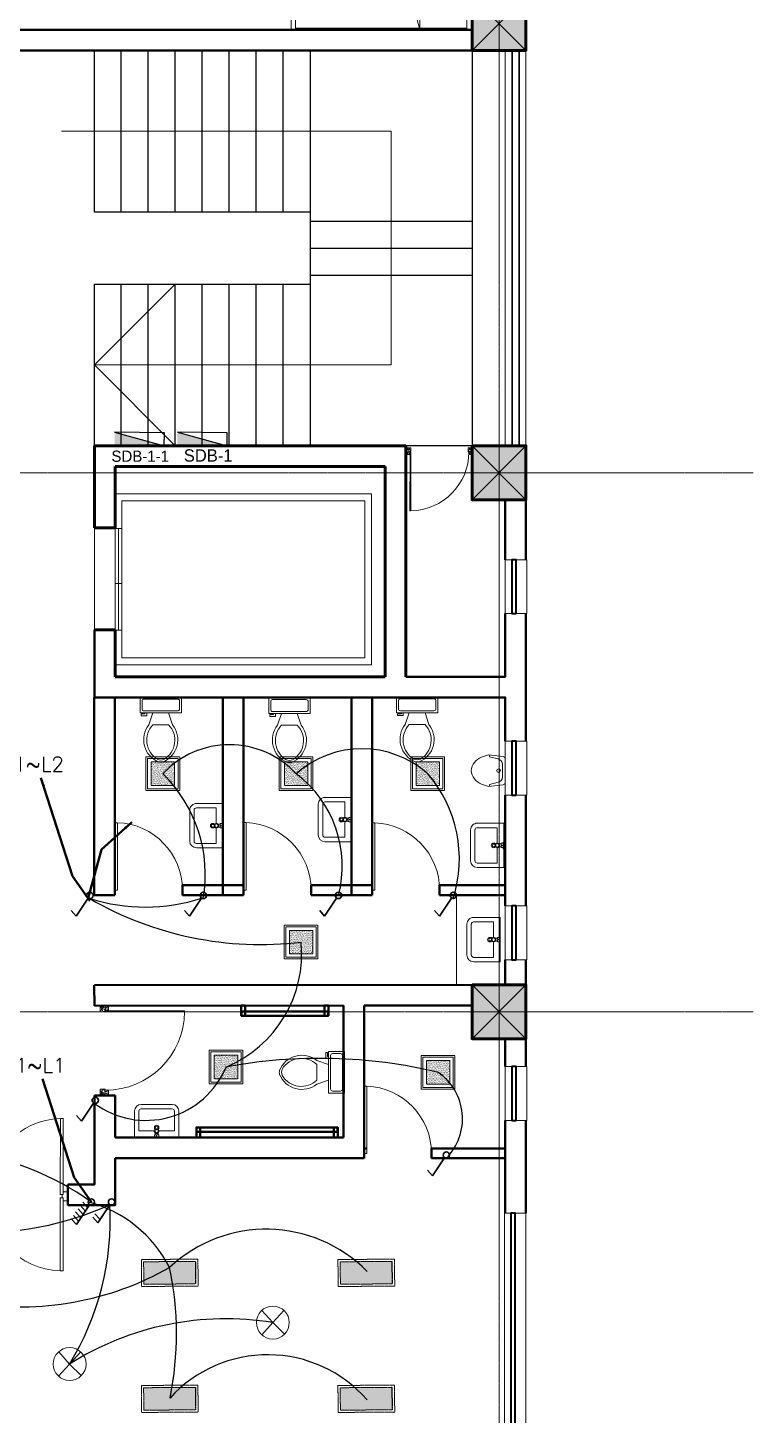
# Model space of a CAD drawing. Header units: millimetres. Extents: x 2402294 to 3337895, y 3394997 to 3969149.
# Drawn here: x 2539999 to 2548066, y 3877458 to 3892899 of the extents above; entities that cross this region are included whole.
import ezdxf

# ---------------------------------------------------------------- set-up
doc = ezdxf.new("R2010")
doc.units = ezdxf.units.MM
doc.header["$MEASUREMENT"] = 0
doc.linetypes.add('CENTER', pattern=[2, 1.25, -0.25, 0.25, -0.25])
doc.linetypes.add('DASHED', pattern=[0.75, 0.5, -0.25])
for name, color, linetype, lineweight in [('0newfurnture', 30, 'Continuous', 15), ('4 DB BOXES', 3, 'Continuous', 25), ('5 DB BOXES', 3, 'Continuous', 25), ('centreline', 52, 'CENTER', 5), ('Column-0.5', 14, 'Continuous', 50), ('conduit Light & fan City', 30, 'Continuous', 5), ('door', 41, 'Continuous', 5), ('Door Opening-0.09', 253, 'Continuous', 9), ('furniture', 34, 'Continuous', 15), ('Furniture Hospital-0.09', 44, 'Continuous', 9), ('Hatch', 9, 'Continuous', 9), ('hidden lines', 205, 'DASHED', 5), ('Sill Level', 140, 'Continuous', 20), ('stairs', 6, 'Continuous', 25), ('Switches', 173, 'Continuous', 15), ('WALL 0.2', 7, 'Continuous', 20), ('wall 0.4', 7, 'Continuous', 40), ('Wall-0.5', 7, 'Continuous', 50), ('WINDOW', 152, 'Continuous', 30), ('Windows Plan', 152, 'Continuous', 35)]:
    doc.layers.add(name, color=color, linetype=linetype, lineweight=lineweight)
for name, color, linetype in [('1 x 4 recessed', 80, 'CENTER'), ('2 x 11 recessed', 60, 'CENTER'), ('ceilling fan', 3, 'Continuous'), ('emergencylight', 1, 'Continuous'), ('wire powered ups', 3, 'Continuous'), ('Wires', 1, 'Continuous')]:
    doc.layers.add(name, color=color, linetype=linetype)
doc.styles.add('arial.', font='arial.ttf')
doc.styles.add('romans', font='romans.shx')
doc.styles.get("Standard").update_dxf_attribs({"font": 'arial.ttf'})
doc.dimstyles.get("Standard").update_dxf_attribs({"dimtxt": 500, "dimasz": 100, "dimexe": 100, "dimexo": 200, "dimgap": 0.09, "dimtad": 0, "dimtoh": 1, "dimdec": 0, "dimzin": 0, "dimdsep": 46, "dimtxsty": 'Standard', "dimblk": 'DOT', "dimcen": 0, "dimclrd": 256, "dimclre": 256, "dimclrt": 256, "dimadec": 0, "dimazin": 0, "dimtfac": 1, "dimtdec": 0, "dimtofl": 0, "dimtmove": 0, "dimatfit": 3, "dimfxl": 1, "dimtolj": 1, "dimtzin": 0, "dimlwd": -1, "dimlwe": -1, "dimarcsym": 1})

# ---------------------------------------------------------------- blocks, each defined once
blk = doc.blocks.new('2ft column')
at = {"layer": 'Hatch', "ltscale": 5}
h = blk.add_hatch(color=256, dxfattribs=at)
h.dxf.hatch_style = 1
h.paths.add_polyline_path([(2207385, 4176559), (2207985, 4176559), (2207985, 4175959), (2207385, 4175959)])
at = {"layer": 'Column-0.5', "ltscale": 5}
blk.add_lwpolyline([(2207385, 4176559), (2207985, 4176559), (2207985, 4175959), (2207385, 4175959)], close=True, dxfattribs=at)
at = {"layer": 'Defpoints', "ltscale": 5}
for points in [[(2207985, 4176559), (2207385, 4175959)], [(2207985, 4175959), (2207385, 4176559)]]:
    blk.add_lwpolyline(points, dxfattribs=at)
blk = doc.blocks.new('main grid')
at = {"layer": 'centreline', "ltscale": 5}
for p, q in [((2557161, 4018930), (2557161, 3976624)), ((2559988, 3991172), (2538074, 3991172)), ((2559988, 3985172), (2538074, 3985172))]:
    blk.add_line(p, q, dxfattribs=at)
at = {"layer": 'Hatch', "xscale": -1}
blk.add_blockref('2ft column', (4764846, -180087), dxfattribs=at)
at = {"layer": 'Hatch'}
for p in [(349476, -185087), (349476, -191087)]:
    blk.add_blockref('2ft column', p, dxfattribs=at)
blk = doc.blocks.new("door 3'3")
at = {"layer": 'door'}
for p, q in [((82769.36, -31237.4), (82769.36, -31203.37)), ((82769.84, -31203.37), (82769.36, -31203.37)), ((82769.84, -31237.4), (82769.84, -31203.37))]:
    blk.add_line(p, q, dxfattribs=at)
at = {"layer": 'door', "ltscale": 80}
for points in [[(82769.84, -31239.84), (82767.36, -31239.84), (82767.36, -31239.37), (82766.88, -31239.37), (82766.88, -31236.38), (82767.36, -31236.38), (82767.36, -31235.91), (82769.36, -31235.91), (82769.36, -31237.4), (82769.84, -31237.4)], [(82802.93, -31239.84), (82805.41, -31239.84), (82805.41, -31239.37), (82805.88, -31239.37), (82805.88, -31236.38), (82805.41, -31236.38), (82805.41, -31235.91), (82803.4, -31235.91), (82803.4, -31237.4), (82802.93, -31237.4)]]:
    blk.add_lwpolyline(points, close=True, dxfattribs=at)
blk.add_arc((82769.36, -31237.4), 34.04, 0, 89.20471, dxfattribs=at)
at = {"layer": 'Hatch'}
for centre, radius, start, end in [((82767.7, -31239.85), 2.68, 36.75824, 107.53286), ((82767.27, -31240.34), 1.96, 14.76809, 101.35249), ((82768.07, -31239.12), 3.04, 64.81981, 103.53483), ((82757.2, -31236.2), 10.64, 342.68423, 1.60142), ((82764.36, -31235.92), 4.57, 311.03249, 0.21009), ((82767.3, -31236.13), 3.25, 271.0473, 321.53187), ((82805.07, -31239.85), 2.68, 72.46714, 143.24176), ((82805.47, -31236.13), 3.25, 218.46813, 268.9527), ((82804.7, -31239.12), 3.04, 76.46517, 115.18019), ((82805.49, -31240.34), 1.96, 78.64751, 165.23191), ((82808.41, -31235.92), 4.57, 179.78991, 228.96751), ((82815.57, -31236.2), 10.64, 178.39858, 197.31577)]:
    blk.add_arc(centre, radius, start, end, dxfattribs=at)
blk = doc.blocks.new('MAIN DOOR')
at = {"layer": 'door', "ltscale": 1000}
for points in [[(2313.47, 188.53), (2347.4, 188.53), (2347.4, 187.28), (2313.47, 187.28)], [(2381.32, 188.53), (2348.88, 188.53), (2348.88, 187.28), (2381.32, 187.28)]]:
    blk.add_lwpolyline(points, close=True, dxfattribs=at)
for points in [[(2346.08, 190.6), (2346.08, 188.53)], [(2348.88, 188.12), (2347.4, 188.12), (2347.4, 188.53), (2346.08, 188.53), (2346.08, 190.6), (2350.2, 190.6)], [(2347.4, 188.12), (2348.88, 188.12), (2348.88, 188.53), (2350.2, 188.53), (2350.2, 190.6), (2346.08, 190.6)], [(2350.2, 190.6), (2350.2, 188.53)], [(2313.41, 120.66), (2347.33, 120.66), (2347.33, 121.91), (2313.41, 121.91), (2313.41, 120.66)], [(2348.82, 121.07), (2347.33, 121.07), (2347.33, 120.66), (2346.01, 120.66), (2346.01, 118.6), (2350.14, 118.6)], [(2347.33, 121.07), (2348.82, 121.07), (2348.82, 120.66), (2350.14, 120.66), (2350.14, 118.6), (2346.01, 118.6)], [(2346.01, 118.6), (2346.01, 120.66)], [(2381.26, 120.66), (2348.82, 120.66), (2348.82, 121.91), (2381.26, 121.91), (2381.26, 120.66)], [(2350.14, 118.6), (2350.14, 120.66)]]:
    blk.add_lwpolyline(points, dxfattribs=at)
at = {"layer": 'Door Opening-0.09', "ltscale": 1000}
for centre, radius, start, end in [((2347.4, 188.53), 33.94, 182.11678, 357.88255), ((2347.33, 120.66), 33.95, 2.11669, 177.88264)]:
    blk.add_arc(centre, radius, start, end, dxfattribs=at)
at = {"layer": 'WINDOW', "ltscale": 5}
blk.add_line((2350.14, 190.6), (2350.14, 190.6), dxfattribs=at)
blk = doc.blocks.new('TAP')
at = {"layer": 'Furniture Hospital-0.09', "linetype": 'Continuous'}
for p, q in [((0, 38), (0, -38)), ((5, 38), (0, 38)), ((5, 38), (5, -38)), ((30, 25), (5, 25)), ((30, 0), (5, 0)), ((30, 25), (30, -25)), ((56, 16), (30, 16)), ((51, 7), (48, 8)), ((59, 19), (57, 22)), ((73, 24), (73, 27)), ((88, 20), (89, 22)), ((97, 15), (125, 12)), ((97, 8), (100, 9)), ((5, -38), (0, -38)), ((30, -25), (5, -25)), ((56, -16), (30, -16)), ((51, -8), (48, -9)), ((60, -20), (58, -22)), ((74, -24), (74, -27)), ((88, -19), (90, -22)), ((97, -7), (100, -8)), ((97, -15), (125, -12))]:
    blk.add_line(p, q, dxfattribs=at)
for radius in [21.2, 19.7]:
    blk.add_circle((74, 0), radius, dxfattribs=at)
for centre, radius, start, end in [((74, 0), 27.2, 163.0512, 199.0512), ((74, 0), 24.2, 127.0512, 163.0512), ((74, 0), 27.2, 91.0512, 127.0512), ((74, 0), 24.2, 55.0512, 91.0512), ((74, 0), 27.2, 19.0512, 55.0512), ((74, 0), 24.2, 343.0512, 19.0512), ((95, 0), 32.6, 337.45, 22.55), ((74, 0), 24.2, 199.0512, 235.0512), ((74, 0), 27.2, 235.0512, 271.0512), ((74, 0), 24.2, 271.0512, 307.0512), ((74, 0), 27.2, 307.0512, 343.0512)]:
    blk.add_arc(centre, radius, start, end, dxfattribs=at)
blk = doc.blocks.new('bazin')
at = {"layer": '0newfurnture', "ltscale": 5}
for p, q in [((2434577, 4011590), (2435069, 4011590)), ((2434577, 4011295), (2434577, 4011590)), ((2435069, 4011590), (2435069, 4011295)), ((2434626, 4011295), (2434626, 4011516)), ((2434626, 4011516), (2434799, 4011516)), ((2434847, 4011516), (2435020, 4011516)), ((2435020, 4011516), (2435020, 4011295)), ((2434996, 4011270), (2434651, 4011270)), ((2434996, 4011221), (2434651, 4011221))]:
    blk.add_line(p, q, dxfattribs=at)
blk.add_circle((2434823, 4011477), 25.6, dxfattribs=at)
for centre, radius, start, end in [((2434651, 4011295), 73.8, 180, 270), ((2434651, 4011295), 24.6, 180, 270), ((2434996, 4011295), 73.8, 270, 0), ((2434996, 4011295), 24.6, 270, 0)]:
    blk.add_arc(centre, radius, start, end, dxfattribs=at)
at = {"layer": '0newfurnture', "ltscale": 5, "xscale": 0.9842520018725999, "yscale": 0.9842520018725999, "zscale": 0.9842520018725999, "rotation": 270}
blk.add_blockref('TAP', (2434823, 4011590), dxfattribs=at)
blk = doc.blocks.new('26 door')
at = {"layer": 'door'}
blk.add_line((42654.7, -717.83), (42654.7, -716.68), dxfattribs=at)
at = {"layer": 'door', "ltscale": 5}
blk.add_lwpolyline([(42654.7, -716.68), (42684.73, -716.68), (42684.73, -717.83), (42654.7, -717.83)], dxfattribs=at)
at = {"layer": 'Door Opening-0.09'}
blk.add_arc((42654.79, -717.79), 29.96, 2.13581, 90.17937, dxfattribs=at)
blk = doc.blocks.new('d1')
at = {"layer": 'door'}
for p, q in [((2442.75, 10745.72), (2408.32, 10745.72)), ((2442.75, 10746.15), (2408.33, 10746.15)), ((2408.33, 10746.15), (2408.33, 10745.72))]:
    blk.add_line(p, q, dxfattribs=at)
at = {"layer": 'door', "ltscale": 80}
for points in [[(2445, 10779.7), (2445, 10781.99), (2444.56, 10781.99), (2444.56, 10782.43), (2441.8, 10782.43), (2441.8, 10781.99), (2441.36, 10781.99), (2441.36, 10780.14), (2442.75, 10780.14), (2442.75, 10779.7)], [(2445, 10746.15), (2445, 10743.87), (2444.56, 10743.87), (2444.56, 10743.43), (2441.8, 10743.43), (2441.8, 10743.87), (2441.36, 10743.87), (2441.36, 10745.72), (2442.75, 10745.72), (2442.75, 10746.15)]]:
    blk.add_lwpolyline(points, close=True, dxfattribs=at)
at = {"layer": 'Door Opening-0.09', "ltscale": 80}
blk.add_arc((2442.75, 10745.72), 34.42, 90, 179.27403, dxfattribs=at)
at = {"layer": 'hidden lines'}
for centre, radius, start, end in [((2441.64, 10791.37), 9.82, 268.39858, 287.31577), ((2441.38, 10784.76), 4.22, 269.78991, 318.96751), ((2444.33, 10781.34), 2.81, 166.46517, 205.18019), ((2445.01, 10781.68), 2.48, 162.46714, 233.24176), ((2441.57, 10782.05), 3, 308.46813, 358.9527), ((2445.46, 10782.07), 1.81, 168.64751, 255.23191), ((2441.64, 10734.49), 9.82, 72.68423, 91.60142), ((2441.38, 10741.1), 4.22, 41.03249, 90.21009), ((2444.33, 10744.52), 2.81, 154.81981, 193.53483), ((2445.01, 10744.18), 2.48, 126.75824, 197.53286), ((2441.57, 10743.81), 3, 1.0473, 51.53187), ((2445.46, 10743.79), 1.81, 104.76809, 191.35249)]:
    blk.add_arc(centre, radius, start, end, dxfattribs=at)
blk = doc.blocks.new('Toilet - top')
at = {"layer": 'Furniture Hospital-0.09'}
for p, q in [((9.5, -6), (9.5, -2)), ((-10, -8.5), (-8, -8.5)), ((-10, -9.5), (-10, -8.5)), ((-7, -9.5), (-10, -9.5)), ((-8, -8.5), (-8, -8)), ((-7, -8), (-7, -9.5)), ((-4, -8), (-6, -14)), ((4, -14), (-4, -14)), ((4, -8), (6, -14))]:
    blk.add_line(p, q, dxfattribs=at)
blk.add_lwpolyline([(10.5, -8), (10.5, 0), (-10.5, 0), (-10.5, -8)], close=True, dxfattribs=at)
for points in [[(-9.5, -2), (-9.5, -6)], [(8.5, -1), (-8.5, -1)], [(-8.5, -7), (8.5, -7)]]:
    blk.add_lwpolyline(points, dxfattribs=at)
for centre, radius, start, end in [((-8.62, -1.88), 0.884, 81.8699, 188.1301), ((-8.62, -6.12), 0.884, 171.8699, 278.1301), ((8.62, -1.88), 0.884, 351.8699, 98.1301), ((8.62, -6.12), 0.884, 261.8699, 8.1301), ((3.52, -21.58), 12.17, 141.46911, 247.97143), ((4.2, -21.82), 11.33, 136.36773, 238.94682), ((-3.52, -21.58), 12.17, 292.02843, 38.53071), ((-4.2, -21.82), 11.33, 301.05301, 43.63209), ((0, -27.88), 4, 245.73182, 294.26817), ((0, -29), 4, 254.86053, 285.13947)]:
    blk.add_arc(centre, radius, start, end, dxfattribs=at)
blk = doc.blocks.new('TIA UR Plan-flat-1')
at = {"layer": 'Furniture Hospital-0.09'}
for points in [[(-186, 175), (-265, 150, 0.270578), (-380, 0, 0.556713)], [(0, 0), (0, 132, 0.414214), (-25, 157), (-186, 175)], [(-174, 175), (-174, 154), (-81, 130, -0.321575), (-32, 71), (-32, 0)], [(-186, -175), (-265, -150, -0.270578), (-380, 0, -0.556713)], [(0, 0), (0, -132, -0.414214), (-25, -157), (-186, -175)], [(-174, -175), (-174, -154), (-81, -130, 0.321575), (-32, -71), (-32, 0)]]:
    blk.add_lwpolyline(points, format="xyb", dxfattribs=at)
blk.add_circle((-75, 0), 20, dxfattribs=at)
blk = doc.blocks.new('BED')
at = {"layer": 'Furniture Hospital-0.09'}
for p, q in [((-2.12, 0.475), (-2.12, -0.475)), ((-2.12, -0.475), (-2.12, 0.475)), ((-0.008, 0.475), (-2.12, 0.475)), ((-2.07, 0.475), (-2.07, -0.475)), ((-0.058, 0.455), (-2.07, 0.455)), ((-0.855, -0.455), (-0.61, 0.475)), ((-0.61, 0.475), (-0.61, -0.455)), ((-0.425, 0.336), (-0.426, -0.303)), ((-0.425, 0.336), (-0.121, 0.336)), ((-0.121, -0.303), (-0.121, 0.336)), ((-0.058, -0.475), (-0.058, 0.475)), ((-0.008, -0.475), (-0.008, 0.475)), ((-0.426, -0.303), (-0.121, -0.303)), ((-2.12, -0.475), (-0.008, -0.475)), ((-2.07, -0.455), (-0.058, -0.455))]:
    blk.add_line(p, q, dxfattribs=at)
blk = doc.blocks.new('v2')
at = {"layer": 'Sill Level'}
blk.add_lwpolyline([(2448277, 3818910), (2448877, 3818910), (2448877, 3818670), (2448277, 3818670)], close=True, dxfattribs=at)
at = {"layer": 'Windows Plan'}
blk.add_lwpolyline([(2448877, 3818790), (2448277, 3818790), (2448277, 3818743), (2448877, 3818743)], close=True, dxfattribs=at)
blk = doc.blocks.new('w1')
at = {"layer": 'Sill Level'}
blk.add_lwpolyline([(2460641, 3827503), (2460641, 3825103), (2460401, 3825103), (2460401, 3827503)], close=True, dxfattribs=at)
at = {"layer": 'Windows Plan'}
blk.add_lwpolyline([(2460521, 3825103), (2460521, 3827503), (2460473, 3827503), (2460473, 3825103)], close=True, dxfattribs=at)
blk = doc.blocks.new('2 ft panel')
at = {"layer": '1 x 4 recessed', "lineweight": 0}
h = blk.add_hatch(dxfattribs=at)
h.set_pattern_fill('AR-SAND', color=256, scale=6.25)
h.set_pattern_definition([(37.5, (-417982.219, 97562.351), (-0.39370849, 12.04264856), [0, -9.5, 0, -10.625, 0, -10.15625]), (7.5, (-417982.219, 97562.351), (11.0611044, 17.6384129), [0, -5.125, 0, -8.5625, 0, -3.28125]), (327.5, (-417989.906, 97562.351), (19.46338664, 0.03536908), [0, -3.125, 0, -11.25, 0, -14.6875]), (317.5, (-417989.906, 97562.351), (18.7882913, 5.4854723), [0, -1.5625, 0, -7.375, 0, -8.4375])])
h.paths.add_polyline_path([(287, -125), (287, 125), (-288, 125), (-288, -125)])
at = {"layer": '1 x 4 recessed'}
blk.add_line((287, 125), (287, -125), dxfattribs=at)
at = {"layer": '1 x 4 recessed', "lineweight": 0}
for points in [[(316, -150), (-313, -150), (-313, 150), (316, 150)], [(287, -125), (-288, -125), (-288, 125), (287, 125)], [(316, 150), (316, -150)]]:
    blk.add_lwpolyline(points, dxfattribs=at)
blk = doc.blocks.new('1by1 6w')
at = {"layer": '2 x 11 recessed', "lineweight": 0}
h = blk.add_hatch(dxfattribs=at)
h.set_pattern_fill('AR-SAND', color=256, scale=7.6)
h.set_pattern_definition([(37.5, (-507751.777, 116886.896), (-0.47874952, 14.64386064), [0, -11.552, 0, -12.92, 0, -12.35]), (7.5, (-507751.777, 116886.896), (13.45030296, 21.4483101), [0, -6.232, 0, -10.412, 0, -3.99]), (327.5, (-507761.125, 116886.896), (23.66747815, 0.0430088), [0, -3.8, 0, -13.68, 0, -17.86]), (317.5, (-507761.125, 116886.896), (22.8465622, 6.6703343), [0, -1.9, 0, -8.968, 0, -10.26])])
h.paths.add_polyline_path([(-106, 106), (106, 106), (106, -106), (-106, -106)])
for points in [[(-152, 152), (152, 152), (152, -152), (-152, -152)], [(-137, 137), (137, 137), (137, -137), (-137, -137)], [(-106, 106), (106, 106), (106, -106), (-106, -106)]]:
    blk.add_lwpolyline(points, close=True, dxfattribs=at)
blk = doc.blocks.new('6gang switch')
at = {"layer": 'Switches', "lineweight": 30}
for p, q in [((1.74, 2.08), (6.46, 9.17)), ((4.07, 5.54), (5.83, 3.54)), ((4.95, 6.67), (6.71, 4.66)), ((5.7, 7.92), (7.46, 5.92)), ((6.46, 9.17), (8.21, 7.17)), ((2.44, 3.16), (4.2, 1.16)), ((3.32, 4.29), (5.08, 2.28))]:
    blk.add_line(p, q, dxfattribs=at)
blk.add_circle((1.13, 1.13), 1.13, dxfattribs=at)
blk = doc.blocks.new('1 WAY')
at = {"layer": 'Switches', "lineweight": 30}
for p, q in [((1.76, 2.13), (6.02, 8.52)), ((6.02, 8.52), (7.78, 6.51))]:
    blk.add_line(p, q, dxfattribs=at)
blk.add_circle((1.13, 1.13), 1.13, dxfattribs=at)
blk = doc.blocks.new('emergency')
at = {"layer": 'conduit Light & fan City'}
for p, q in [((0, 0), (-124, -135)), ((-122, 136), (0, 0)), ((124, 135), (0, 0)), ((0, 0), (129, -129))]:
    blk.add_line(p, q, dxfattribs=at)
blk.add_circle((0, 0), 183, dxfattribs=at)
blk = doc.blocks.new('2 WAY')
at = {"layer": 'Switches', "lineweight": 30}
for p, q in [((1.76, 2.13), (6.02, 8.52)), ((5.27, 7.27), (7.02, 5.26)), ((6.02, 8.52), (7.78, 6.51))]:
    blk.add_line(p, q, dxfattribs=at)
blk.add_circle((1.13, 1.13), 1.13, dxfattribs=at)
blk = doc.blocks.new('FDB')
at = {"layer": '4 DB BOXES'}
blk.add_hatch(color=256, dxfattribs=at).paths.add_polyline_path([(-65075.48, -197982.42), (-65075.48, -197977), (-65095.76, -197982.42)])
for p, q in [((-65095.76, -197982.42), (-65095.76, -197977)), ((-65095.76, -197977), (-65075.48, -197977)), ((-65075.48, -197977), (-65095.76, -197982.42)), ((-65075.48, -197982.42), (-65095.76, -197982.42))]:
    blk.add_line(p, q, dxfattribs=at)
blk = doc.blocks.new('_Dot')
at = {"color": 0, "linetype": 'ByBlock', "lineweight": -2}
blk.add_line((-0.5, 0), (-1, 0), dxfattribs=at)
at = {"color": 0, "linetype": 'ByBlock', "lineweight": -3, "const_width": 0.5}
blk.add_lwpolyline([(-0.25, 0, 1), (0.25, 0, 1)], format="xyb", close=True, dxfattribs=at)

msp = doc.modelspace()

# ---------------------------------------------------------------- linework, layer by layer
at = {"layer": '0newfurnture'}
msp.add_lwpolyline([(2545309.1, 3882527.5), (2545309.1, 3882247.1), (2544765.5, 3882247.1), (2544765.5, 3883247), (2545309.1, 3883247), (2545309.1, 3883127.5)], dxfattribs=at)
at = {"layer": 'Furniture Hospital-0.09', "ltscale": 5}
for p, q in [((2540969.1, 3887710.5), (2540969.1, 3887327.1)), ((2541045.7, 3887633.8), (2541045.7, 3887327.1)), ((2543745.4, 3887633.8), (2541045.7, 3887633.8)), ((2543745.4, 3885887.1), (2543745.4, 3887633.8)), ((2540969.1, 3887327.1), (2541045.7, 3887327.1)), ((2541007.4, 3887327.1), (2541007.4, 3886193.8)), ((2541007.4, 3886713.8), (2540969.1, 3886713.8)), ((2541045.7, 3886713.8), (2541007.4, 3886713.8)), ((2540969.1, 3886193.8), (2540969.1, 3885810.5)), ((2540969.1, 3886193.8), (2541045.7, 3886193.8)), ((2541045.7, 3886193.8), (2541045.7, 3885887.1)), ((2541045.7, 3885887.1), (2543745.4, 3885887.1)), ((2540969.1, 3885810.5), (2543822.1, 3885810.5))]:
    msp.add_line(p, q, dxfattribs=at)
for points in [[(2540969.1, 3887710.5), (2543822.1, 3887710.5), (2543822.1, 3885810.5)], [(2540969.1, 3886193.8), (2540969.1, 3887327.1)], [(2541045.7, 3887327.1), (2541045.7, 3886193.8)]]:
    msp.add_lwpolyline(points, dxfattribs=at)
at = {"layer": 'stairs', "ltscale": 5}
for points in [[(2543139.1, 3890847.1), (2540739.1, 3890847.1), (2540739.1, 3892647.1)], [(2541039.1, 3890847.1), (2541039.1, 3892647.1)], [(2541339.1, 3890847.1), (2541339.1, 3892647.1)], [(2541639.1, 3890847.1), (2541639.1, 3892647.1)], [(2541939.1, 3890847.1), (2541939.1, 3892647.1)], [(2542239.1, 3890847.1), (2542239.1, 3892647.1)], [(2542539.1, 3890847.1), (2542539.1, 3892647.1)], [(2542839.1, 3890847.1), (2542839.1, 3892647.1)], [(2543139.1, 3892647.1), (2543139.1, 3888247.1)], [(2544939.1, 3892647.1), (2544939.1, 3888247.1), (2544198.8, 3888247.1)], [(2543139.1, 3890747.1), (2544939.1, 3890747.1)], [(2543139.1, 3890447.1), (2544939.1, 3890447.1)], [(2543139.1, 3890147.1), (2544939.1, 3890147.1)], [(2540739.1, 3888247.1), (2540739.1, 3890047.1), (2543139.1, 3890047.1)], [(2541039.1, 3888247.1), (2541039.1, 3890047.1)], [(2541339.1, 3888247.1), (2541339.1, 3890047.1)], [(2541639.1, 3888247.1), (2541639.1, 3890047.1)], [(2541939.1, 3888247.1), (2541939.1, 3890047.1)], [(2542239.1, 3888247.1), (2542239.1, 3890047.1)], [(2542539.1, 3888247.1), (2542539.1, 3890047.1)], [(2542839.1, 3888247.1), (2542839.1, 3890047.1)]]:
    msp.add_lwpolyline(points, dxfattribs=at)
at = {"layer": 'WALL 0.2', "ltscale": 5}
for p, q in [((2540739.1, 3887332.2), (2540739.1, 3886198.8)), ((2540969.1, 3886198.8), (2540969.1, 3887332.2))]:
    msp.add_line(p, q, dxfattribs=at)
for points in [[(2545309.1, 3892647.1), (2545309.1, 3888247.1)], [(2545539.1, 3892647.1), (2545539.1, 3888247.1)], [(2540374, 3891747.1), (2543139.1, 3891747.1), (2544039.1, 3891747.1), (2544039.1, 3889147.1), (2540739.1, 3889147.1)], [(2540739.1, 3889147.1), (2541639.1, 3890047.1)], [(2540739.1, 3889147.1), (2541639.1, 3888247.1)]]:
    msp.add_lwpolyline(points, dxfattribs=at)
at = {"layer": 'wall 0.4', "ltscale": 5}
for p, q in [((2545539.1, 3887647.1), (2545539.1, 3886979.6)), ((2545539.1, 3886379.6), (2545539.1, 3884958.2)), ((2540738.5, 3883245.7), (2540738.5, 3885447.1)), ((2540968.5, 3883245.7), (2540968.5, 3885447.1)), ((2542168.5, 3883245.7), (2542168.5, 3885447.1)), ((2542398.5, 3883245.7), (2542398.5, 3885447.1)), ((2543598.5, 3883245.7), (2543598.5, 3885447.1)), ((2543828.5, 3883245.7), (2543828.5, 3885447.1)), ((2545539.1, 3884358.2), (2545539.1, 3883127.5)), ((2542398.5, 3883356.2), (2541718.5, 3883356)), ((2541718.5, 3883245.7), (2541718.5, 3883356)), ((2543828.5, 3883356.7), (2543148.5, 3883356.5)), ((2543148.5, 3883245.7), (2543148.5, 3883356.5)), ((2545309, 3883357.1), (2544578.5, 3883356.9)), ((2544578.5, 3883245.7), (2544578.5, 3883356.9)), ((2540968.5, 3883245.8), (2540738.5, 3883245.7)), ((2542398.5, 3883246.2), (2541718.5, 3883246)), ((2543828.5, 3883246.7), (2543148.5, 3883246.5)), ((2545309.1, 3883247.1), (2544578.5, 3883246.9)), ((2545539.1, 3882527.5), (2545539.1, 3881339.1)), ((2540739.1, 3882015.7), (2540738.9, 3882245.7)), ((2544939.1, 3882247.8), (2540739.1, 3882245.7)), ((2543509.1, 3882017.1), (2540739.1, 3882015.7)), ((2543509.1, 3882017.1), (2543509.1, 3880547.2)), ((2543739.1, 3882017.1), (2543739.1, 3880317.2)), ((2543739.1, 3882017.1), (2544939.1, 3882017.1)), ((2545309.1, 3881647.1), (2545309.1, 3881339.1)), ((2540969.1, 3881015.8), (2540739.6, 3881015.7)), ((2540969.1, 3880547.2), (2540969.1, 3881015.8)), ((2545309.1, 3880739.1), (2545309.1, 3879706.5)), ((2545539.1, 3880739.1), (2545539.1, 3879706.5)), ((2543509.1, 3880547.2), (2540969.1, 3880547.2)), ((2543739.1, 3880427.2), (2543767.9, 3880427.2)), ((2544486.8, 3880427.2), (2544486.8, 3880317.2)), ((2544486.8, 3880427.2), (2545309.1, 3880427.2)), ((2543739.1, 3880317.2), (2540969.1, 3880317.2)), ((2544486.8, 3880317.2), (2545309.1, 3880317.2))]:
    msp.add_line(p, q, dxfattribs=at)
for points in [[(2543839.1, 3892877.1), (2538039.1, 3892877.1)], [(2544939.1, 3892877.1), (2540918.3, 3892877.1)], [(2544939.1, 3892647.1), (2538039.1, 3892647.1)], [(2544939.1, 3892647.1), (2540739.1, 3892647.1)], [(2545309.1, 3887647.1), (2545309.1, 3886979.6)], [(2545309.1, 3886379.6), (2545309.1, 3885677.1), (2544202.1, 3885677.1)], [(2540739.1, 3886198.8), (2540739.1, 3885447.1), (2545309.1, 3885447.1), (2545309.1, 3884958.2)], [(2545309.1, 3884358.2), (2545309.1, 3883127.5)], [(2545309.1, 3882527.5), (2545309.1, 3882247.1)], [(2540739.6, 3881015.7), (2540739.6, 3880025.1), (2540443.2, 3880025.1)], [(2540969.1, 3881015.8), (2540969.1, 3880547.2)], [(2540969.1, 3880317.2), (2540969.1, 3879795.1), (2540443.2, 3879795.1)], [(2540443.2, 3879795.1), (2540443.2, 3880025.1)]]:
    msp.add_lwpolyline(points, dxfattribs=at)
for points in [[(2542416.6, 3881902.8), (2542372.6, 3881902.8), (2542372.6, 3882017.1), (2542416.6, 3882017.1)], [(2543297.9, 3881902.8), (2543341.9, 3881902.8), (2543341.9, 3882017.1), (2543297.9, 3882017.1)], [(2542375.8, 3881951.8), (2543338.7, 3881951.8), (2543338.7, 3881902.8), (2542375.8, 3881902.8)], [(2541917.6, 3880661.5), (2541873.5, 3880661.5), (2541873.5, 3880547.2), (2541917.6, 3880547.2)], [(2541873.5, 3880612.4), (2543442.2, 3880612.4), (2543442.2, 3880661.5), (2541873.5, 3880661.5)], [(2543401.4, 3880661.5), (2543445.4, 3880661.5), (2543445.4, 3880547.2), (2543401.4, 3880547.2)]]:
    msp.add_lwpolyline(points, close=True, dxfattribs=at)
at = {"layer": 'Wall-0.5', "ltscale": 5}
for p, q in [((2544202.1, 3888247.1), (2540739.1, 3888247.1)), ((2540739.1, 3888247.1), (2540739.1, 3887332.2)), ((2544202.1, 3888247.1), (2544202.1, 3885677.1)), ((2540969.1, 3887332.2), (2540969.1, 3888017.1)), ((2540969.1, 3888017.1), (2543972.1, 3888017.1)), ((2543972.1, 3888017.1), (2543972.1, 3885677.1)), ((2540739.1, 3887332.2), (2540969.1, 3887332.2)), ((2540969.1, 3886198.8), (2540739.1, 3886198.8)), ((2540969.1, 3885677.1), (2540969.1, 3886198.8)), ((2543972.1, 3885677.1), (2540969.1, 3885677.1))]:
    msp.add_line(p, q, dxfattribs=at)
at = {"layer": 'WINDOW', "ltscale": 5}
for points in [[(2545384.1, 3892647.1), (2545384.1, 3888247.1)], [(2545464.1, 3892647.1), (2545464.1, 3888247.1)]]:
    msp.add_lwpolyline(points, dxfattribs=at)
at = {"layer": 'wire powered ups', "ltscale": 5}
for centre, radius, start, end in [((2539461.4, 3883047.6), 3557.3, 241.67936, 294.04511), ((2537838.8, 3879631.2), 3076.6, 328.58415, 3.12754), ((2542202.9, 3875278.9), 3252.2, 80.77872, 122.31367)]:
    msp.add_arc(centre, radius, start, end, dxfattribs=at)
at = {"layer": 'Wires', "ltscale": 5}
for centre, radius, start, end in [((2542241.8, 3883908.4), 1011.9, 42.90337, 137.09663), ((2543714.9, 3883772.1), 1103, 48.42939, 131.57061), ((2540401.4, 3883473.7), 1571.9, 350.24167, 45.62955), ((2542211.8, 3883570.6), 1284.1, 345.21905, 53.08634), ((2543339, 3883647.6), 1459.2, 342.47125, 40.60583), ((2541303.7, 3885185.7), 2071.8, 252.74157, 287.62101), ((2542588, 3886482.4), 3785.8, 239.89484, 276.83252), ((2541679.9, 3882593), 1364.7, 292.57955, 5.48633), ((2543244.7, 3875775.5), 5654, 76.5251, 100.60683), ((2541313.8, 3881702.9), 963.9, 233.43287, 337.42921), ((2544205.1, 3880757.3), 628, 315.50833, 55.34887), ((2538860.4, 3877244.8), 3176.8, 54.47845, 110.00249), ((2540314.6, 3878464), 1412.1, 26.86207, 75.38943), ((2542650.9, 3877952.7), 1574.7, 44.52113, 133.12657), ((2539921.6, 3882002), 3337.8, 260.59165, 299.67942), ((2538111, 3878360.5), 3541.8, 348.41596, 12.08483), ((2542668, 3876662.1), 1468.6, 41.24578, 137.76379)]:
    msp.add_arc(centre, radius, start, end, dxfattribs=at)

# ---------------------------------------------------------------- block references
at = {"layer": '0newfurnture', "xscale": -1}
for p, rotation in [((-1467991.4, 1449263.5), 270), ((-1469421.4, 1449195.9), 270), ((-1466298.1, 1448976.9), 270), ((-1466338.8, 1447927.8), 270), ((106608.8, 7892137.4), 180)]:
    msp.add_blockref('bazin', p, dxfattribs=dict(at, rotation=rotation))
at = {"layer": '1 x 4 recessed', "xscale": 1.232584708463633, "yscale": 1.232584708463633, "zscale": 1.232584708463633}
for p in [(2541500.6, 3884597.3), (2542983.1, 3884597.3), (2544446.8, 3884597.3), (2543038.4, 3882723.4), (2542203.9, 3881332.9), (2544562.2, 3881273.9)]:
    msp.add_blockref('1by1 6w', p, dxfattribs=at)
at = {"layer": '1 x 4 recessed', "rotation": 0.4480127828097937}
for p in [(2541576.1, 3879042.7), (2543762.2, 3879042.7), (2541576.1, 3877641), (2543762.2, 3877641)]:
    msp.add_blockref('2 ft panel', p, dxfattribs=at)
at = {"layer": '5 DB BOXES', "xscale": -27.26879209834783, "yscale": 27.26879211394649, "zscale": 27.26879210264321, "rotation": 359.5057637808463}
for p in [(813069.1, 9302097.1), (813768.2, 9302097.1)]:
    msp.add_blockref('FDB', p, dxfattribs=at)
at = {"layer": 'ceilling fan', "lineweight": -3, "xscale": 31.30765159497629, "yscale": 31.30765159497629, "zscale": 31.30765159497629}
for name, p, rotation in [('1 WAY', (2540724.4, 3883277.8), 180), ('1 WAY', (2541985.8, 3883277.8), 180), ('1 WAY', (2543488.7, 3883278.3), 180), ('1 WAY', (2544765.7, 3883278.7), 180), ('1 WAY', (2540784.7, 3880997.9), 180), ('1 WAY', (2544688.4, 3880387.8), 180), ('2 WAY', (2540965.8, 3879865.7), 180.0153879963838)]:
    msp.add_blockref(name, p, dxfattribs=dict(at, rotation=rotation))
at = {"layer": 'conduit Light & fan City', "xscale": 31.30765159497629, "yscale": 31.30765159497629, "zscale": 31.30765159497629, "rotation": 180}
msp.add_blockref('6gang switch', (2540741.4, 3879865.7), dxfattribs=at)
at = {"layer": 'door', "xscale": -25, "yscale": 25, "zscale": 25, "rotation": 270}
for p in [(2558914.3, 2816933.9), (2560344.3, 2816934.7), (2561774.3, 2816933.4), (2561684.8, 2814001.8)]:
    msp.add_blockref('26 door', p, dxfattribs=at)
at = {"layer": 'Door Opening-0.09'}
for name, p, xscale, yscale, zscale, rotation in [("door 3'3", (952114.3, 3288545.8), -19.23084603733906, 19.23084603733906, 19.23084603733906, 179.9608081480045), ('MAIN DOOR', (2543458.5, 3938593.4), -24.99999476308163, 24.99999476308163, 24.99999476308163, 89.95085157849962)]:
    msp.add_blockref(name, p, dxfattribs=dict(at, xscale=xscale, yscale=yscale, zscale=zscale, rotation=rotation))
at = {"layer": 'emergencylight'}
for p in [(2542724.1, 3878489.1), (2540464.4, 3878027.5)]:
    msp.add_blockref('emergency', p, dxfattribs=at)
at = {"layer": 'furniture', "xscale": -947.368421052245, "yscale": 947.368421052245, "zscale": 947.368421052245, "rotation": 180}
msp.add_blockref('BED', (2544937.3, 3893327.1), dxfattribs=at)
at = {"layer": 'Furniture Hospital-0.09', "xscale": 21.93575057202424, "yscale": 21.93575057202424, "zscale": 21.93575057202424}
for p in [(2541477.7, 3885449.3), (2542908.3, 3885443.9), (2544328.5, 3885451.9)]:
    msp.add_blockref('Toilet - top', p, dxfattribs=at)
at = {"layer": 'Furniture Hospital-0.09', "rotation": 359.9999993660119}
msp.add_blockref('TIA UR Plan-flat-1', (2545309.1, 3884631.8), dxfattribs=at)
at = {"layer": 'Furniture Hospital-0.09', "xscale": 21.93575057202424, "yscale": 21.93575057202424, "zscale": 21.93575057202424, "rotation": 270}
msp.add_blockref('Toilet - top', (2543520, 3881274.2), dxfattribs=at)
at = {"layer": 'wall 0.4'}
for name, p in [('main grid', (-11921.7, -103224.7)), ('w1', (84898, 52203.6))]:
    msp.add_blockref(name, p, dxfattribs=at)
at = {"layer": 'wall 0.4', "rotation": 270}
for p in [(-1273361.4, 6335256.2), (-1273361.4, 6333234.8), (-1273361.4, 6331404.1), (-1273361.4, 6329615.7)]:
    msp.add_blockref('v2', p, dxfattribs=at)
at = {"layer": 'wall 0.4', "ltscale": 5, "xscale": 25.64102998076803, "yscale": 25.64102998076803, "zscale": 25.64102998076803, "rotation": 180.033335114651}
msp.add_blockref('d1', (2603334.7, 4157524.8), dxfattribs=at)

# ---------------------------------------------------------------- texts
at = {"layer": 'wall 0.4', "color": 5, "ltscale": 5, "style": 'romans'}
for s, p in [('1-1~L2', (2539518.3, 3884622.5)), ('1-1~L1', (2539534.7, 3881270.7))]:
    msp.add_text(s, height=162.3, dxfattribs=at).set_placement(p)
at = {"layer": 'wire powered ups', "ltscale": 5, "attachment_point": 9, "rotation": 359.99923, "style": 'arial.'}
for s, insert, char_height in [('{\\fStylus BT|b0|i0|c0|p34;SDB-1-1}', (2541570, 3888066.9), 125), ('{\\fStylus BT|b0|i0|c0|p34;SDB-1}', (2542275.6, 3888068.6), 137.5)]:
    msp.add_mtext(s, dxfattribs=dict(at, insert=insert, char_height=char_height))

# ---------------------------------------------------------------- leaders
at = {"layer": 'wall 0.4', "ltscale": 5}
for points in [[(2540144.8, 3884553.3), (2540497.3, 3883456.5), (2540689.7, 3883182.3)], [(2541155.8, 3884058.3), (2540817.6, 3883752.2), (2540669.4, 3883211.2)], [(2540161.3, 3881201.4), (2540513.7, 3880104.7), (2540706.1, 3879830.4)]]:
    msp.add_leader(points, dimstyle='Standard', override={"dimfxl": 500, "dimfxlon": 1}, dxfattribs=at)

doc.saveas('drawing.dxf')
